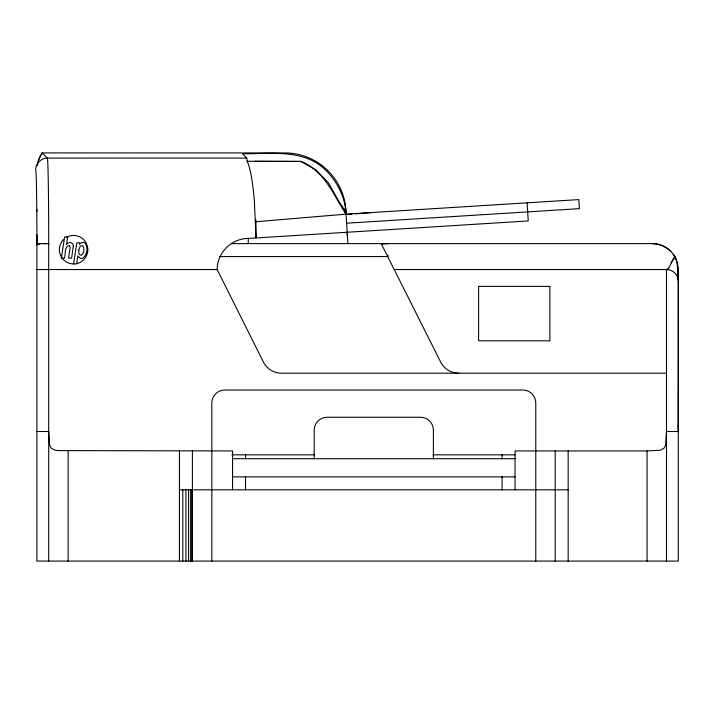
<?xml version="1.0" encoding="UTF-8"?>
<svg xmlns="http://www.w3.org/2000/svg" width="714" height="714" viewBox="0 0 714 714"><rect width="100%" height="100%" fill="white"/><g stroke="black" fill="none" stroke-linecap="round" stroke-linejoin="round"><path stroke-width="1.07" d="M678.202 431.506L678.3 281.334C676.872 274.676 678.336 267.661 676.72 261.146M678.014 267.357L678.014 268.214L678.032 267.473M677.416 267.197L677.407 262.832L677.595 264.153M678.032 278.987L678.202 279.799L678.3 275.149M344.88 212.138L345.255 208.113M666.501 373.199L281.548 373.199A20.331 20.331 0 0 1 263.359 361.962L217.154 269.535C217.047 252.89 231.604 238.333 248.249 238.44L528.235 220.938L527.102 202.838M73.596 263.939L76.844 242.787L79.727 242.787L79.486 244.358L81.209 242.876L82.94 242.43A3.106 3.106 0 0 1 85.207 243.358C88.188 247.606 87.188 254.487 83.27 257.852A3.668 3.668 0 0 1 80.191 258.307L77.862 255.996L76.639 263.939L73.596 263.939A14.253 14.253 0 0 1 59.833 246L61.252 242.564A14.253 14.253 0 0 1 63.519 239.609M231.372 243.626L652.382 243.626C661.512 243.777 670.134 248.758 674.828 256.576L669.553 266.509L668.036 268.776L666.501 269.535L394.396 269.535M347.888 243.626L346.049 214.146A61.234 61.234 0 0 0 284.815 152.921L42.09 152.921L38.734 159.615L37.244 165.398A29.586 29.586 0 0 1 42.188 153.001L41.68 153.68L42.188 153.001L47.329 158.089A84.225 1.392 90 0 1 48.704 243.626L48.704 561.079M37.003 244.831L36.869 224.705A72.203 1.196 90 0 0 36.039 172.859L35.7 169.87A11.754 11.629 -6.4 0 1 47.329 158.115L246.749 158.08L247.106 161.257A84.547 11.87 89.9 0 1 254.38 201.339L256.005 237.958L255.951 219.778M671.017 262.832L674.837 256.576L673.115 254.345M37.003 244.813L38.485 244.313L38.485 243.626M346.513 214.557L352.038 214.12M355.349 213.852L371.914 212.531M346.611 223.205L579.393 208.658L578.831 199.599L346.049 214.146L255.576 221.777M45.651 243.67L42.804 243.626M515.035 489.813L515.035 450.945L647.062 450.945L659.941 450.275L663.895 448.338L665.564 445.25L666.501 431.506L678.3 431.506M254.996 161.302L300.665 161.302C324.37 170.557 333.161 194.503 346.049 214.146C345.442 197.84 337.633 182.356 326.28 170.735C304.334 148.387 270.428 154.037 242.376 153.769L246.749 158.08M36.905 243.626L48.704 243.626M219.573 256.576L387.916 256.576L387.916 254.907M36.905 269.535L217.154 269.535M36.905 431.506L48.704 431.506L49.641 445.25L51.31 448.338L55.264 450.275L58.423 450.596L232.559 450.945L232.559 489.813M231.871 454.827L314.678 454.827M432.916 454.827L515.035 454.827M232.559 458.718L515.035 458.718M232.559 476.881L515.035 476.881M179.437 489.813L568.165 489.813M247.106 161.257L301.058 161.534L316.132 170.075L328.119 182.418L338.641 200.946L345.754 211.906M666.501 561.079L666.501 269.535C671.169 269.508 675.64 272.498 677.399 276.818M36.905 234.817L36.905 561.079L678.3 561.079L678.3 269.535L677.425 262.922L674.828 256.576L675.863 259.075M675.622 258.495L676.131 259.726M678.023 278.915L678.193 279.799M40.359 243.626L39.341 244.17L39.341 243.626M668.036 268.776L668.036 269.642A11.799 11.799 0 0 0 666.501 269.535M647.062 450.945L647.062 561.079M568.165 450.945L568.165 561.079M555.206 450.945L555.206 561.079M535.768 561.079L535.768 402.999A12.959 12.959 0 0 0 522.809 390.04L224.785 390.04A12.959 12.959 0 0 0 211.826 402.999L211.826 561.079M502.076 454.827L502.076 458.718M502.076 476.72L502.076 489.813M433.407 458.718L433.407 430.212A12.959 12.959 0 0 0 420.448 417.253L327.155 417.253A12.959 12.959 0 0 0 314.196 430.212L314.196 458.718M387.916 243.626L381.437 244.063L440.6 361.962A20.331 20.331 0 0 0 458.79 373.199M347.183 232.255L347.183 235.352M248.249 238.44L248.249 243.626M245.518 454.827L245.518 458.718M245.518 476.72L245.518 489.813M192.396 450.945L192.396 561.079M191.95 489.813L191.95 561.079M190.656 489.813L190.656 561.079M188.603 489.813L188.603 561.079M185.917 489.813L185.917 561.079M182.793 489.813L182.793 561.079M179.437 450.945L179.437 561.079M68.142 450.945L68.142 561.079M36.905 209.497L36.905 211.701M678.3 425.294A6.685 2.579 -43.4 0 1 677.889 426.294M652.382 243.626A25.918 25.918 0 0 1 670.714 251.212M77.29 263.457A14.253 14.253 0 0 0 87.367 246L85.939 242.564A14.253 14.253 0 0 0 66.473 237.343M78.772 250.239L78.835 253.158L79.316 254.345L80.834 255.335C84.181 254.05 84.921 248.133 82.61 245.616L80.182 246.232L78.772 250.239M73.283 246.294L71.605 258.102L68.562 258.102L70.195 247.071L69.436 245.5C64.09 246.044 65.858 254.568 64.412 258.102L61.368 258.102L64.617 236.968L67.66 236.968L66.5 244.491C68.374 241.35 73.863 242.037 73.283 246.294M549.887 286.385L478.612 286.385L478.612 340.801L549.887 340.801L549.887 286.385"/></g></svg>
